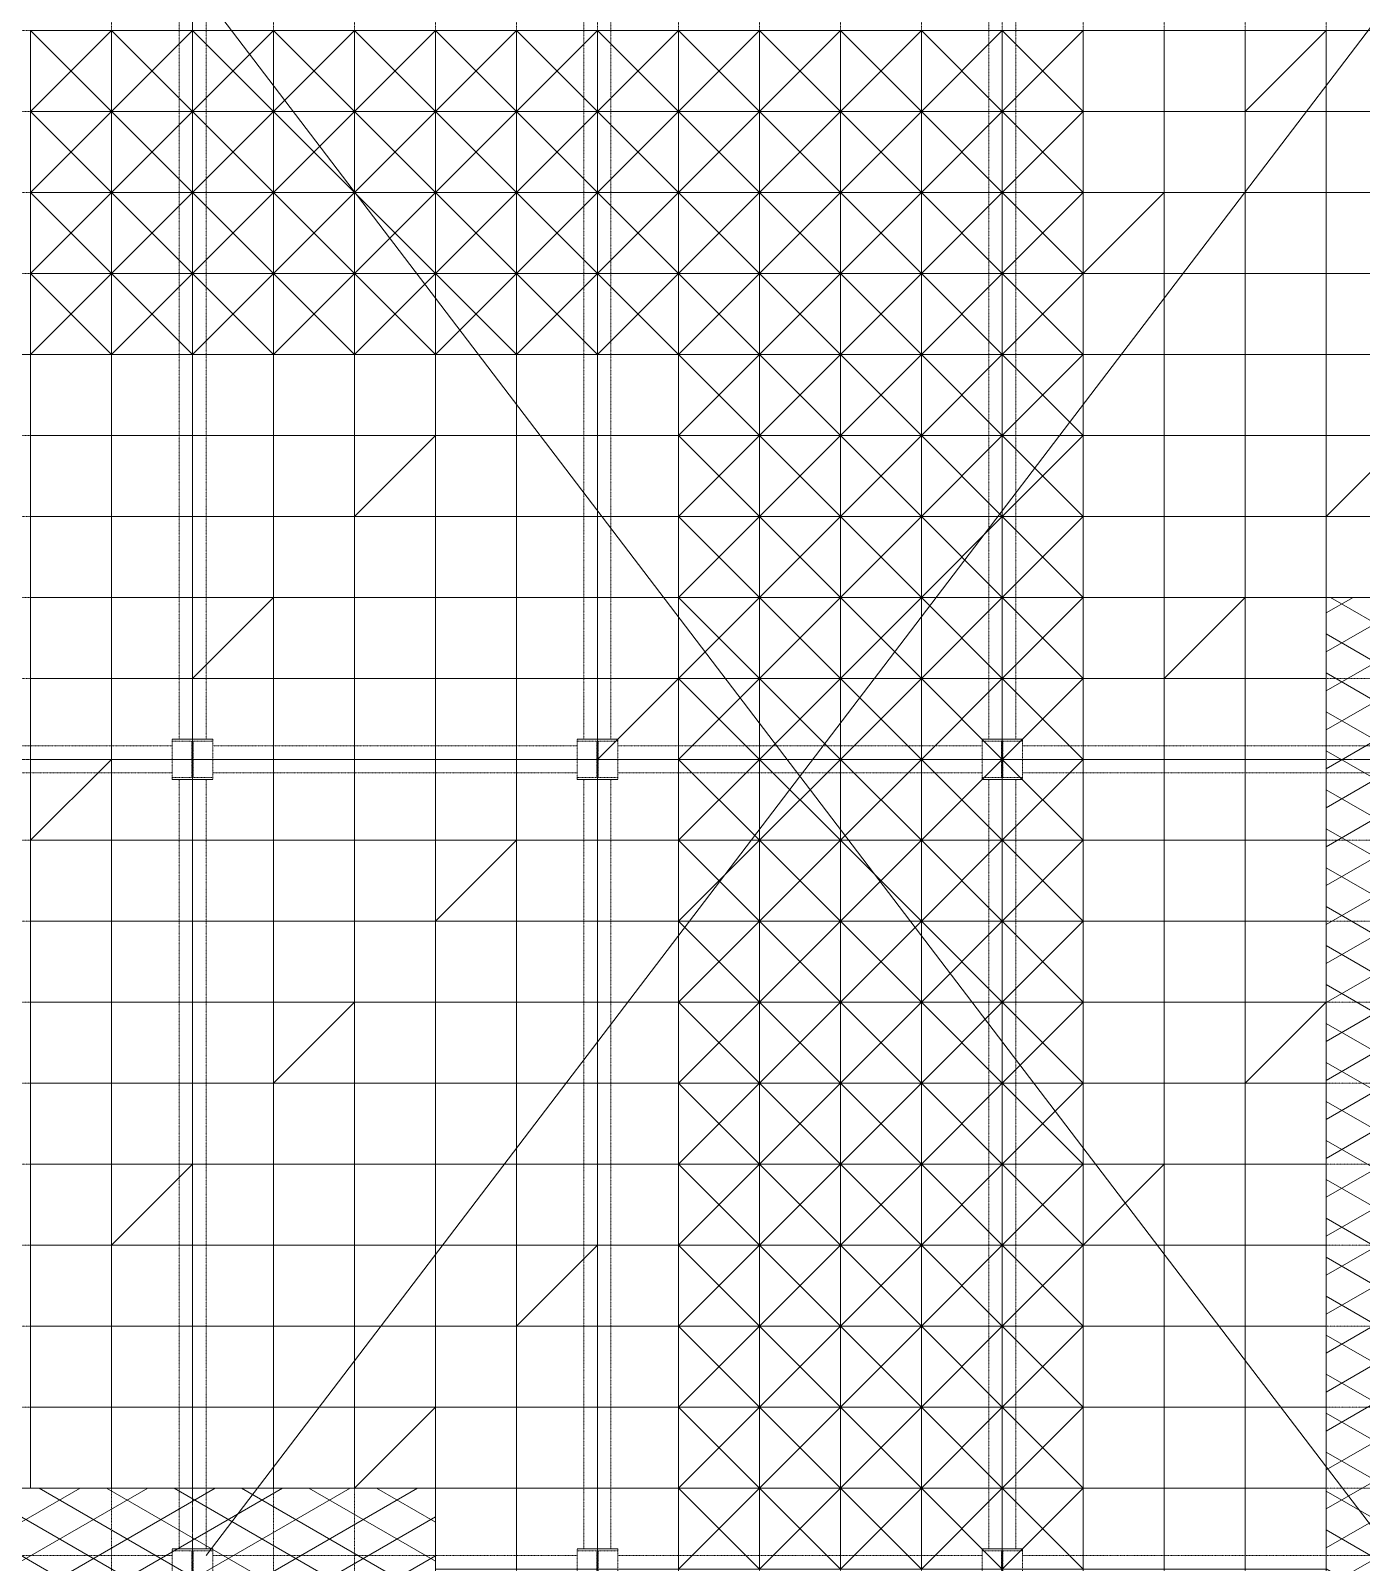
# Model space of a CAD drawing. Extents: x 73996 to 686888, y -9729 to 263202.
# Drawn here: x 371726 to 381586, y 187252 to 198602 of the extents above; entities that cross this region are included whole.
import ezdxf

# ---------------------------------------------------------------- set-up
doc = ezdxf.new("R2010")
doc.units = 0
doc.header["$LTSCALE"] = 20
doc.linetypes.add('Data Center Layout_L20$0$CENTER', pattern=[2, 1.25, -0.25, 0.25, -0.25])
doc.linetypes.add('Data Center Layout_L20$0$DOTK1', pattern=[0.1, 0.05, -0.05])
for name, color, linetype, lineweight in [('Data Center Layout_L20$0$$ALDG', 252, 'Data Center Layout_L20$0$DOTK1', 0), ('Data Center Layout_L20$0$$ALDG-P', 252, 'Continuous', 0), ('Data Center Layout_L20$0$$OOBIKI', 252, 'Data Center Layout_L20$0$DOTK1', 0), ('Data Center Layout_L20$0$ARC', 252, 'Continuous', 0), ('Data Center Layout_L20$0$H-SIN', 252, 'Data Center Layout_L20$0$CENTER', 9), ('Data Center Layout_L20$0$HOJO1', 252, 'Continuous', 0)]:
    doc.layers.add(name, color=color, linetype=linetype, lineweight=lineweight)
pattern_1 = [(30, (275940.24, 28654.4), (-125, 216.50635), []), (330, (275940.24, 28654.4), (125, 216.50635), [])]

# ---------------------------------------------------------------- blocks, each defined once
blk = doc.blocks.new('Data Center Layout_L20$0$AGV')
for p, q in [((0, 600), (600, 0)), ((600, 600), (0, 0))]:
    blk.add_line(p, q)
blk.add_lwpolyline([(0, 0), (600, 0), (600, 600), (0, 600)], close=True)
blk = doc.blocks.new('Data Center Layout_L20$0$BLANK')
blk.add_lwpolyline([(0, 0), (600, 0), (600, 600), (0, 600)], close=True)
blk = doc.blocks.new('Data Center Layout_L20$0$45%-AL-G')
blk.add_line((600, 600), (0, 0))
blk.add_lwpolyline([(0, 0), (600, 0), (600, 600), (0, 600)], close=True)
blk = doc.blocks.new('Data Center Layout_L20$0$A$C80dc7663')
at = {"layer": 'Data Center Layout_L20$0$$ALDG-P', "linetype": 'Data Center Layout_L20$0$DOTK1'}
h = blk.add_hatch(dxfattribs=at)
h.set_pattern_fill('EXP', color=256, scale=100, style=0)
h.set_pattern_definition(pattern_1)
h.paths.add_polyline_path([(423340.24, 161245.59), (425140.24, 161245.59), (425140.24, 152845.59), (423340.24, 152845.59)])
h = blk.add_hatch(dxfattribs=at)
h.set_pattern_fill('EXP', color=256, scale=100, style=0)
h.set_pattern_definition(pattern_1)
h.paths.add_polyline_path([(378340.24, 153445.59), (378340.24, 154645.59), (416740.24, 154645.59), (416740.24, 153445.59), (397540.24, 153445.59), (397540.24, 151645.59), (392740.24, 151645.59), (392740.24, 153445.59)])
at = {"layer": 'Data Center Layout_L20$0$$ALDG'}
for p, q in [((414340.24, 183095.59), (414340.24, 148995.59)), ((415540.24, 183095.59), (415540.24, 148995.59)), ((416140.24, 183095.59), (416140.24, 148995.59)), ((416740.24, 183095.59), (416740.24, 148995.59)), ((417340.24, 183095.59), (417340.24, 148995.59)), ((417940.24, 183095.59), (417940.24, 148995.59)), ((418540.24, 183095.59), (418540.24, 148995.59)), ((419140.24, 183095.59), (419140.24, 148995.59)), ((419740.24, 183095.59), (419740.24, 148995.59)), ((420340.24, 183095.59), (420340.24, 148995.59)), ((420940.24, 183095.59), (420940.24, 148995.59)), ((421540.24, 183095.59), (421540.24, 148995.59)), ((422140.24, 183095.59), (422140.24, 148995.59)), ((422740.24, 183095.59), (422740.24, 148995.59)), ((423340.24, 183095.59), (423340.24, 148995.59)), ((414940.24, 165695.59), (414940.24, 148995.59)), ((334590.24, 165445.59), (531290.24, 165445.59)), ((531290.24, 164845.59), (334590.24, 164845.59)), ((334590.24, 164245.59), (531290.24, 164245.59)), ((531290.24, 163645.59), (334590.24, 163645.59)), ((334590.24, 163045.59), (531290.24, 163045.59)), ((531290.24, 162445.59), (334590.24, 162445.59)), ((334590.24, 161845.59), (531290.24, 161845.59)), ((531290.24, 161245.59), (334590.24, 161245.59)), ((334590.24, 160645.59), (531290.24, 160645.59)), ((334590.24, 160045.59), (531290.24, 160045.59)), ((531290.24, 159445.59), (334590.24, 159445.59)), ((334590.24, 158845.59), (531290.24, 158845.59)), ((531290.24, 158245.59), (334590.24, 158245.59)), ((531290.24, 157645.59), (334590.24, 157645.59)), ((334590.24, 157045.59), (531290.24, 157045.59)), ((531290.24, 156445.59), (334590.24, 156445.59)), ((334590.24, 155845.59), (531290.24, 155845.59)), ((531290.24, 155245.59), (334590.24, 155245.59)), ((334590.24, 154645.59), (531290.24, 154645.59))]:
    blk.add_line(p, q, dxfattribs=at)
at = {"layer": 'Data Center Layout_L20$0$$ALDG-P'}
for points in [[(421540.24, 151045.59), (421540.24, 165445.59), (428140.24, 165445.59), (428140.24, 154045.59), (431740.24, 154045.59), (431740.24, 165445.59), (439540.24, 165445.59), (439540.24, 151045.59)], [(376540.24, 151045.59), (418540.24, 151045.59), (418540.24, 163045.59), (376540.24, 163045.59), (376540.24, 158845.59), (405940.24, 158845.59), (405940.24, 157045.59), (376540.24, 157045.59)]]:
    blk.add_lwpolyline(points, close=True, dxfattribs=at)
at = {"layer": 'Data Center Layout_L20$0$$OOBIKI'}
for p, q in [((417840.24, 160195.59), (417840.24, 165895.59)), ((418040.24, 160195.59), (418040.24, 165895.59)), ((420840.24, 160195.59), (420840.24, 165895.59)), ((421040.24, 160195.59), (421040.24, 165895.59)), ((414840.24, 160195.59), (414840.24, 165695.59)), ((415040.24, 160195.59), (415040.24, 165695.59)), ((414790.24, 160145.59), (412090.24, 160145.59)), ((417790.24, 160145.59), (415090.24, 160145.59)), ((420790.24, 160145.59), (418090.24, 160145.59)), ((423790.24, 160145.59), (421090.24, 160145.59)), ((412090.24, 159945.59), (414790.24, 159945.59)), ((415090.24, 159945.59), (417790.24, 159945.59)), ((418090.24, 159945.59), (420790.24, 159945.59)), ((421090.24, 159945.59), (423790.24, 159945.59)), ((414840.24, 154195.59), (414840.24, 159895.59)), ((415040.24, 154195.59), (415040.24, 159895.59)), ((417840.24, 154195.59), (417840.24, 159895.59)), ((418040.24, 154195.59), (418040.24, 159895.59)), ((420840.24, 154195.59), (420840.24, 159895.59)), ((421040.24, 154195.59), (421040.24, 159895.59)), ((412090.24, 154145.59), (414790.24, 154145.59)), ((415090.24, 154145.59), (417790.24, 154145.59)), ((418090.24, 154145.59), (420790.24, 154145.59)), ((421090.24, 154145.59), (423790.24, 154145.59))]:
    blk.add_line(p, q, dxfattribs=at)
at = {"layer": 'Data Center Layout_L20$0$$OOBIKI', "linetype": 'Data Center Layout_L20$0$DOTK1'}
for points in [[(414790.24, 160195.59), (415090.24, 160195.59), (415090.24, 160180.59), (414945.24, 160180.59), (414945.24, 159910.59), (415090.24, 159910.59), (415090.24, 159895.59), (414790.24, 159895.59), (414790.24, 159910.59), (414935.24, 159910.59), (414935.24, 160180.59), (414790.24, 160180.59)], [(417790.24, 160195.59), (418090.24, 160195.59), (418090.24, 160180.59), (417945.24, 160180.59), (417945.24, 159910.59), (418090.24, 159910.59), (418090.24, 159895.59), (417790.24, 159895.59), (417790.24, 159910.59), (417935.24, 159910.59), (417935.24, 160180.59), (417790.24, 160180.59)], [(420790.24, 160195.59), (421090.24, 160195.59), (421090.24, 160180.59), (420945.24, 160180.59), (420945.24, 159910.59), (421090.24, 159910.59), (421090.24, 159895.59), (420790.24, 159895.59), (420790.24, 159910.59), (420935.24, 159910.59), (420935.24, 160180.59), (420790.24, 160180.59)], [(414790.24, 154195.59), (415090.24, 154195.59), (415090.24, 154180.59), (414945.24, 154180.59), (414945.24, 153910.59), (415090.24, 153910.59), (415090.24, 153895.59), (414790.24, 153895.59), (414790.24, 153910.59), (414935.24, 153910.59), (414935.24, 154180.59), (414790.24, 154180.59)], [(417790.24, 154195.59), (418090.24, 154195.59), (418090.24, 154180.59), (417945.24, 154180.59), (417945.24, 153910.59), (418090.24, 153910.59), (418090.24, 153895.59), (417790.24, 153895.59), (417790.24, 153910.59), (417935.24, 153910.59), (417935.24, 154180.59), (417790.24, 154180.59)], [(420790.24, 154195.59), (421090.24, 154195.59), (421090.24, 154180.59), (420945.24, 154180.59), (420945.24, 153910.59), (421090.24, 153910.59), (421090.24, 153895.59), (420790.24, 153895.59), (420790.24, 153910.59), (420935.24, 153910.59), (420935.24, 154180.59), (420790.24, 154180.59)]]:
    blk.add_lwpolyline(points, close=True, dxfattribs=at)
at = {"layer": 'Data Center Layout_L20$0$$OOBIKI'}
for points in [[(414790.24, 159895.59), (415090.24, 159895.59), (415090.24, 160195.59), (414790.24, 160195.59)], [(417790.24, 159895.59), (418090.24, 159895.59), (418090.24, 160195.59), (417790.24, 160195.59)], [(420790.24, 159895.59), (421090.24, 159895.59), (421090.24, 160195.59), (420790.24, 160195.59)], [(414790.24, 153895.59), (415090.24, 153895.59), (415090.24, 154195.59), (414790.24, 154195.59)], [(417790.24, 153895.59), (418090.24, 153895.59), (418090.24, 154195.59), (417790.24, 154195.59)], [(420790.24, 153895.59), (421090.24, 153895.59), (421090.24, 154195.59), (420790.24, 154195.59)]]:
    blk.add_lwpolyline(points, close=True, dxfattribs=at)
at = {"layer": 'Data Center Layout_L20$0$ARC'}
for points in [[(423340.24, 161245.59), (425140.24, 161245.59), (425140.24, 152845.59), (423340.24, 152845.59)], [(378340.24, 153445.59), (378340.24, 154645.59), (416740.24, 154645.59), (416740.24, 153445.59), (397540.24, 153445.59), (397540.24, 151645.59), (392740.24, 151645.59), (392740.24, 153445.59)]]:
    blk.add_lwpolyline(points, close=True, dxfattribs=at)
at = {"layer": 'Data Center Layout_L20$0$H-SIN'}
for p, q in [((414940.24, 124521.53), (414940.24, 230045.59)), ((294307.41, 160045.59), (588940.24, 160045.59))]:
    blk.add_line(p, q, dxfattribs=at)
at = {"layer": 'Data Center Layout_L20$0$HOJO1'}
for p, q in [((423840.24, 165695.59), (415040.24, 154145.59)), ((415040.24, 165695.59), (423840.24, 154145.59))]:
    blk.add_line(p, q, dxfattribs=at)
at = {"layer": 'Data Center Layout_L20$0$$ALDG-P'}
for name, p in [('Data Center Layout_L20$0$AGV', (413740.24, 164845.59)), ('Data Center Layout_L20$0$AGV', (414340.24, 164845.59)), ('Data Center Layout_L20$0$AGV', (414940.24, 164845.59)), ('Data Center Layout_L20$0$AGV', (415540.24, 164845.59)), ('Data Center Layout_L20$0$AGV', (416140.24, 164845.59)), ('Data Center Layout_L20$0$AGV', (416740.24, 164845.59)), ('Data Center Layout_L20$0$AGV', (417340.24, 164845.59)), ('Data Center Layout_L20$0$AGV', (417940.24, 164845.59)), ('Data Center Layout_L20$0$AGV', (418540.24, 164845.59)), ('Data Center Layout_L20$0$AGV', (419140.24, 164845.59)), ('Data Center Layout_L20$0$AGV', (419740.24, 164845.59)), ('Data Center Layout_L20$0$AGV', (420340.24, 164845.59)), ('Data Center Layout_L20$0$AGV', (420940.24, 164845.59)), ('Data Center Layout_L20$0$BLANK', (421540.24, 164845.59)), ('Data Center Layout_L20$0$BLANK', (422140.24, 164845.59)), ('Data Center Layout_L20$0$45%-AL-G', (422740.24, 164845.59)), ('Data Center Layout_L20$0$BLANK', (423340.24, 164845.59)), ('Data Center Layout_L20$0$AGV', (413740.24, 164245.59)), ('Data Center Layout_L20$0$AGV', (414340.24, 164245.59)), ('Data Center Layout_L20$0$AGV', (414940.24, 164245.59)), ('Data Center Layout_L20$0$AGV', (415540.24, 164245.59)), ('Data Center Layout_L20$0$AGV', (416140.24, 164245.59)), ('Data Center Layout_L20$0$AGV', (416740.24, 164245.59)), ('Data Center Layout_L20$0$AGV', (417340.24, 164245.59)), ('Data Center Layout_L20$0$AGV', (417940.24, 164245.59)), ('Data Center Layout_L20$0$AGV', (418540.24, 164245.59)), ('Data Center Layout_L20$0$AGV', (419140.24, 164245.59)), ('Data Center Layout_L20$0$AGV', (419740.24, 164245.59)), ('Data Center Layout_L20$0$AGV', (420340.24, 164245.59)), ('Data Center Layout_L20$0$AGV', (420940.24, 164245.59)), ('Data Center Layout_L20$0$BLANK', (421540.24, 164245.59)), ('Data Center Layout_L20$0$BLANK', (422140.24, 164245.59)), ('Data Center Layout_L20$0$BLANK', (422740.24, 164245.59)), ('Data Center Layout_L20$0$BLANK', (423340.24, 164245.59)), ('Data Center Layout_L20$0$AGV', (413740.24, 163645.59)), ('Data Center Layout_L20$0$AGV', (414340.24, 163645.59)), ('Data Center Layout_L20$0$AGV', (414940.24, 163645.59)), ('Data Center Layout_L20$0$AGV', (415540.24, 163645.59)), ('Data Center Layout_L20$0$AGV', (416140.24, 163645.59)), ('Data Center Layout_L20$0$AGV', (416740.24, 163645.59)), ('Data Center Layout_L20$0$AGV', (417340.24, 163645.59)), ('Data Center Layout_L20$0$AGV', (417940.24, 163645.59)), ('Data Center Layout_L20$0$AGV', (418540.24, 163645.59)), ('Data Center Layout_L20$0$AGV', (419140.24, 163645.59)), ('Data Center Layout_L20$0$AGV', (419740.24, 163645.59)), ('Data Center Layout_L20$0$AGV', (420340.24, 163645.59)), ('Data Center Layout_L20$0$AGV', (420940.24, 163645.59)), ('Data Center Layout_L20$0$45%-AL-G', (421540.24, 163645.59)), ('Data Center Layout_L20$0$BLANK', (422140.24, 163645.59)), ('Data Center Layout_L20$0$BLANK', (422740.24, 163645.59)), ('Data Center Layout_L20$0$BLANK', (423340.24, 163645.59)), ('Data Center Layout_L20$0$AGV', (413740.24, 163045.59)), ('Data Center Layout_L20$0$AGV', (414340.24, 163045.59)), ('Data Center Layout_L20$0$AGV', (414940.24, 163045.59)), ('Data Center Layout_L20$0$AGV', (415540.24, 163045.59)), ('Data Center Layout_L20$0$AGV', (416140.24, 163045.59)), ('Data Center Layout_L20$0$AGV', (416740.24, 163045.59)), ('Data Center Layout_L20$0$AGV', (417340.24, 163045.59)), ('Data Center Layout_L20$0$AGV', (417940.24, 163045.59)), ('Data Center Layout_L20$0$AGV', (418540.24, 163045.59)), ('Data Center Layout_L20$0$AGV', (419140.24, 163045.59)), ('Data Center Layout_L20$0$AGV', (419740.24, 163045.59)), ('Data Center Layout_L20$0$AGV', (420340.24, 163045.59)), ('Data Center Layout_L20$0$AGV', (420940.24, 163045.59)), ('Data Center Layout_L20$0$BLANK', (421540.24, 163045.59)), ('Data Center Layout_L20$0$BLANK', (422140.24, 163045.59)), ('Data Center Layout_L20$0$BLANK', (422740.24, 163045.59)), ('Data Center Layout_L20$0$BLANK', (423340.24, 163045.59)), ('Data Center Layout_L20$0$BLANK', (413740.24, 162445.59)), ('Data Center Layout_L20$0$BLANK', (414340.24, 162445.59)), ('Data Center Layout_L20$0$BLANK', (414940.24, 162445.59)), ('Data Center Layout_L20$0$BLANK', (415540.24, 162445.59)), ('Data Center Layout_L20$0$BLANK', (416140.24, 162445.59)), ('Data Center Layout_L20$0$BLANK', (416740.24, 162445.59)), ('Data Center Layout_L20$0$BLANK', (417340.24, 162445.59)), ('Data Center Layout_L20$0$BLANK', (417940.24, 162445.59)), ('Data Center Layout_L20$0$AGV', (418540.24, 162445.59)), ('Data Center Layout_L20$0$AGV', (419140.24, 162445.59)), ('Data Center Layout_L20$0$AGV', (419740.24, 162445.59)), ('Data Center Layout_L20$0$AGV', (420340.24, 162445.59)), ('Data Center Layout_L20$0$AGV', (420940.24, 162445.59)), ('Data Center Layout_L20$0$BLANK', (421540.24, 162445.59)), ('Data Center Layout_L20$0$BLANK', (422140.24, 162445.59)), ('Data Center Layout_L20$0$BLANK', (422740.24, 162445.59)), ('Data Center Layout_L20$0$BLANK', (423340.24, 162445.59)), ('Data Center Layout_L20$0$BLANK', (413740.24, 161845.59)), ('Data Center Layout_L20$0$BLANK', (414340.24, 161845.59)), ('Data Center Layout_L20$0$BLANK', (414940.24, 161845.59)), ('Data Center Layout_L20$0$BLANK', (415540.24, 161845.59)), ('Data Center Layout_L20$0$45%-AL-G', (416140.24, 161845.59)), ('Data Center Layout_L20$0$BLANK', (416740.24, 161845.59)), ('Data Center Layout_L20$0$BLANK', (417340.24, 161845.59)), ('Data Center Layout_L20$0$BLANK', (417940.24, 161845.59)), ('Data Center Layout_L20$0$AGV', (418540.24, 161845.59)), ('Data Center Layout_L20$0$AGV', (419140.24, 161845.59)), ('Data Center Layout_L20$0$AGV', (419740.24, 161845.59)), ('Data Center Layout_L20$0$AGV', (420340.24, 161845.59)), ('Data Center Layout_L20$0$AGV', (420940.24, 161845.59)), ('Data Center Layout_L20$0$BLANK', (421540.24, 161845.59)), ('Data Center Layout_L20$0$BLANK', (422140.24, 161845.59)), ('Data Center Layout_L20$0$BLANK', (422740.24, 161845.59)), ('Data Center Layout_L20$0$45%-AL-G', (423340.24, 161845.59)), ('Data Center Layout_L20$0$BLANK', (413740.24, 161245.59)), ('Data Center Layout_L20$0$BLANK', (414340.24, 161245.59)), ('Data Center Layout_L20$0$BLANK', (414940.24, 161245.59)), ('Data Center Layout_L20$0$BLANK', (415540.24, 161245.59)), ('Data Center Layout_L20$0$BLANK', (416140.24, 161245.59)), ('Data Center Layout_L20$0$BLANK', (416740.24, 161245.59)), ('Data Center Layout_L20$0$BLANK', (417340.24, 161245.59)), ('Data Center Layout_L20$0$BLANK', (417940.24, 161245.59)), ('Data Center Layout_L20$0$AGV', (418540.24, 161245.59)), ('Data Center Layout_L20$0$AGV', (419140.24, 161245.59)), ('Data Center Layout_L20$0$AGV', (419740.24, 161245.59)), ('Data Center Layout_L20$0$AGV', (420340.24, 161245.59)), ('Data Center Layout_L20$0$AGV', (420940.24, 161245.59)), ('Data Center Layout_L20$0$BLANK', (421540.24, 161245.59)), ('Data Center Layout_L20$0$BLANK', (422140.24, 161245.59)), ('Data Center Layout_L20$0$BLANK', (422740.24, 161245.59)), ('Data Center Layout_L20$0$BLANK', (423340.24, 161245.59)), ('Data Center Layout_L20$0$BLANK', (413740.24, 160645.59)), ('Data Center Layout_L20$0$BLANK', (414340.24, 160645.59)), ('Data Center Layout_L20$0$45%-AL-G', (414940.24, 160645.59)), ('Data Center Layout_L20$0$BLANK', (415540.24, 160645.59)), ('Data Center Layout_L20$0$BLANK', (416140.24, 160645.59)), ('Data Center Layout_L20$0$BLANK', (416740.24, 160645.59)), ('Data Center Layout_L20$0$BLANK', (417340.24, 160645.59)), ('Data Center Layout_L20$0$BLANK', (417940.24, 160645.59)), ('Data Center Layout_L20$0$AGV', (418540.24, 160645.59)), ('Data Center Layout_L20$0$AGV', (419140.24, 160645.59)), ('Data Center Layout_L20$0$AGV', (419740.24, 160645.59)), ('Data Center Layout_L20$0$AGV', (420340.24, 160645.59)), ('Data Center Layout_L20$0$AGV', (420940.24, 160645.59)), ('Data Center Layout_L20$0$BLANK', (421540.24, 160645.59)), ('Data Center Layout_L20$0$45%-AL-G', (422140.24, 160645.59)), ('Data Center Layout_L20$0$BLANK', (422740.24, 160645.59)), ('Data Center Layout_L20$0$BLANK', (413740.24, 160045.59)), ('Data Center Layout_L20$0$BLANK', (414340.24, 160045.59)), ('Data Center Layout_L20$0$BLANK', (414940.24, 160045.59)), ('Data Center Layout_L20$0$BLANK', (415540.24, 160045.59)), ('Data Center Layout_L20$0$BLANK', (416140.24, 160045.59)), ('Data Center Layout_L20$0$BLANK', (416740.24, 160045.59)), ('Data Center Layout_L20$0$BLANK', (417340.24, 160045.59)), ('Data Center Layout_L20$0$45%-AL-G', (417940.24, 160045.59)), ('Data Center Layout_L20$0$AGV', (418540.24, 160045.59)), ('Data Center Layout_L20$0$AGV', (419140.24, 160045.59)), ('Data Center Layout_L20$0$AGV', (419740.24, 160045.59)), ('Data Center Layout_L20$0$AGV', (420340.24, 160045.59)), ('Data Center Layout_L20$0$AGV', (420940.24, 160045.59)), ('Data Center Layout_L20$0$BLANK', (421540.24, 160045.59)), ('Data Center Layout_L20$0$BLANK', (422140.24, 160045.59)), ('Data Center Layout_L20$0$BLANK', (422740.24, 160045.59)), ('Data Center Layout_L20$0$45%-AL-G', (413740.24, 159445.59)), ('Data Center Layout_L20$0$BLANK', (414340.24, 159445.59)), ('Data Center Layout_L20$0$BLANK', (414940.24, 159445.59)), ('Data Center Layout_L20$0$BLANK', (415540.24, 159445.59)), ('Data Center Layout_L20$0$BLANK', (416140.24, 159445.59)), ('Data Center Layout_L20$0$BLANK', (416740.24, 159445.59)), ('Data Center Layout_L20$0$BLANK', (417340.24, 159445.59)), ('Data Center Layout_L20$0$BLANK', (417940.24, 159445.59)), ('Data Center Layout_L20$0$AGV', (418540.24, 159445.59)), ('Data Center Layout_L20$0$AGV', (419140.24, 159445.59)), ('Data Center Layout_L20$0$AGV', (419740.24, 159445.59)), ('Data Center Layout_L20$0$AGV', (420340.24, 159445.59)), ('Data Center Layout_L20$0$AGV', (420940.24, 159445.59)), ('Data Center Layout_L20$0$BLANK', (421540.24, 159445.59)), ('Data Center Layout_L20$0$BLANK', (422140.24, 159445.59)), ('Data Center Layout_L20$0$BLANK', (422740.24, 159445.59)), ('Data Center Layout_L20$0$BLANK', (413740.24, 158845.59)), ('Data Center Layout_L20$0$BLANK', (414340.24, 158845.59)), ('Data Center Layout_L20$0$BLANK', (414940.24, 158845.59)), ('Data Center Layout_L20$0$BLANK', (415540.24, 158845.59)), ('Data Center Layout_L20$0$BLANK', (416140.24, 158845.59)), ('Data Center Layout_L20$0$45%-AL-G', (416740.24, 158845.59)), ('Data Center Layout_L20$0$BLANK', (417340.24, 158845.59)), ('Data Center Layout_L20$0$BLANK', (417940.24, 158845.59)), ('Data Center Layout_L20$0$AGV', (418540.24, 158845.59)), ('Data Center Layout_L20$0$AGV', (419140.24, 158845.59)), ('Data Center Layout_L20$0$AGV', (419740.24, 158845.59)), ('Data Center Layout_L20$0$AGV', (420340.24, 158845.59)), ('Data Center Layout_L20$0$AGV', (420940.24, 158845.59)), ('Data Center Layout_L20$0$BLANK', (421540.24, 158845.59)), ('Data Center Layout_L20$0$BLANK', (422140.24, 158845.59)), ('Data Center Layout_L20$0$BLANK', (422740.24, 158845.59)), ('Data Center Layout_L20$0$BLANK', (413740.24, 158245.59)), ('Data Center Layout_L20$0$BLANK', (414340.24, 158245.59)), ('Data Center Layout_L20$0$BLANK', (414940.24, 158245.59)), ('Data Center Layout_L20$0$BLANK', (415540.24, 158245.59)), ('Data Center Layout_L20$0$BLANK', (416140.24, 158245.59)), ('Data Center Layout_L20$0$BLANK', (416740.24, 158245.59)), ('Data Center Layout_L20$0$BLANK', (417340.24, 158245.59)), ('Data Center Layout_L20$0$BLANK', (417940.24, 158245.59)), ('Data Center Layout_L20$0$AGV', (418540.24, 158245.59)), ('Data Center Layout_L20$0$AGV', (419140.24, 158245.59)), ('Data Center Layout_L20$0$AGV', (419740.24, 158245.59)), ('Data Center Layout_L20$0$AGV', (420340.24, 158245.59)), ('Data Center Layout_L20$0$AGV', (420940.24, 158245.59)), ('Data Center Layout_L20$0$BLANK', (421540.24, 158245.59)), ('Data Center Layout_L20$0$BLANK', (422140.24, 158245.59)), ('Data Center Layout_L20$0$BLANK', (422740.24, 158245.59)), ('Data Center Layout_L20$0$BLANK', (413740.24, 157645.59)), ('Data Center Layout_L20$0$BLANK', (414340.24, 157645.59)), ('Data Center Layout_L20$0$BLANK', (414940.24, 157645.59)), ('Data Center Layout_L20$0$45%-AL-G', (415540.24, 157645.59)), ('Data Center Layout_L20$0$BLANK', (416140.24, 157645.59)), ('Data Center Layout_L20$0$BLANK', (416740.24, 157645.59)), ('Data Center Layout_L20$0$BLANK', (417340.24, 157645.59)), ('Data Center Layout_L20$0$BLANK', (417940.24, 157645.59)), ('Data Center Layout_L20$0$AGV', (418540.24, 157645.59)), ('Data Center Layout_L20$0$AGV', (419140.24, 157645.59)), ('Data Center Layout_L20$0$AGV', (419740.24, 157645.59)), ('Data Center Layout_L20$0$AGV', (420340.24, 157645.59)), ('Data Center Layout_L20$0$AGV', (420940.24, 157645.59)), ('Data Center Layout_L20$0$BLANK', (421540.24, 157645.59)), ('Data Center Layout_L20$0$BLANK', (422140.24, 157645.59)), ('Data Center Layout_L20$0$45%-AL-G', (422740.24, 157645.59)), ('Data Center Layout_L20$0$BLANK', (413740.24, 157045.59)), ('Data Center Layout_L20$0$BLANK', (414340.24, 157045.59)), ('Data Center Layout_L20$0$BLANK', (414940.24, 157045.59)), ('Data Center Layout_L20$0$BLANK', (415540.24, 157045.59)), ('Data Center Layout_L20$0$BLANK', (416140.24, 157045.59)), ('Data Center Layout_L20$0$BLANK', (416740.24, 157045.59)), ('Data Center Layout_L20$0$BLANK', (417340.24, 157045.59)), ('Data Center Layout_L20$0$BLANK', (417940.24, 157045.59)), ('Data Center Layout_L20$0$AGV', (418540.24, 157045.59)), ('Data Center Layout_L20$0$AGV', (419140.24, 157045.59)), ('Data Center Layout_L20$0$AGV', (419740.24, 157045.59)), ('Data Center Layout_L20$0$AGV', (420340.24, 157045.59)), ('Data Center Layout_L20$0$AGV', (420940.24, 157045.59)), ('Data Center Layout_L20$0$BLANK', (421540.24, 157045.59)), ('Data Center Layout_L20$0$BLANK', (422140.24, 157045.59)), ('Data Center Layout_L20$0$BLANK', (422740.24, 157045.59)), ('Data Center Layout_L20$0$BLANK', (413740.24, 156445.59)), ('Data Center Layout_L20$0$45%-AL-G', (414340.24, 156445.59)), ('Data Center Layout_L20$0$BLANK', (414940.24, 156445.59)), ('Data Center Layout_L20$0$BLANK', (415540.24, 156445.59)), ('Data Center Layout_L20$0$BLANK', (416140.24, 156445.59)), ('Data Center Layout_L20$0$BLANK', (416740.24, 156445.59)), ('Data Center Layout_L20$0$BLANK', (417340.24, 156445.59)), ('Data Center Layout_L20$0$BLANK', (417940.24, 156445.59)), ('Data Center Layout_L20$0$AGV', (418540.24, 156445.59)), ('Data Center Layout_L20$0$AGV', (419140.24, 156445.59)), ('Data Center Layout_L20$0$AGV', (419740.24, 156445.59)), ('Data Center Layout_L20$0$AGV', (420340.24, 156445.59)), ('Data Center Layout_L20$0$AGV', (420940.24, 156445.59)), ('Data Center Layout_L20$0$45%-AL-G', (421540.24, 156445.59)), ('Data Center Layout_L20$0$BLANK', (422140.24, 156445.59)), ('Data Center Layout_L20$0$BLANK', (422740.24, 156445.59)), ('Data Center Layout_L20$0$BLANK', (413740.24, 155845.59)), ('Data Center Layout_L20$0$BLANK', (414340.24, 155845.59)), ('Data Center Layout_L20$0$BLANK', (414940.24, 155845.59)), ('Data Center Layout_L20$0$BLANK', (415540.24, 155845.59)), ('Data Center Layout_L20$0$BLANK', (416140.24, 155845.59)), ('Data Center Layout_L20$0$BLANK', (416740.24, 155845.59)), ('Data Center Layout_L20$0$45%-AL-G', (417340.24, 155845.59)), ('Data Center Layout_L20$0$BLANK', (417940.24, 155845.59)), ('Data Center Layout_L20$0$AGV', (418540.24, 155845.59)), ('Data Center Layout_L20$0$AGV', (419140.24, 155845.59)), ('Data Center Layout_L20$0$AGV', (419740.24, 155845.59)), ('Data Center Layout_L20$0$AGV', (420340.24, 155845.59)), ('Data Center Layout_L20$0$AGV', (420940.24, 155845.59)), ('Data Center Layout_L20$0$BLANK', (421540.24, 155845.59)), ('Data Center Layout_L20$0$BLANK', (422140.24, 155845.59)), ('Data Center Layout_L20$0$BLANK', (422740.24, 155845.59)), ('Data Center Layout_L20$0$BLANK', (413740.24, 155245.59)), ('Data Center Layout_L20$0$BLANK', (414340.24, 155245.59)), ('Data Center Layout_L20$0$BLANK', (414940.24, 155245.59)), ('Data Center Layout_L20$0$BLANK', (415540.24, 155245.59)), ('Data Center Layout_L20$0$BLANK', (416140.24, 155245.59)), ('Data Center Layout_L20$0$BLANK', (416740.24, 155245.59)), ('Data Center Layout_L20$0$BLANK', (417340.24, 155245.59)), ('Data Center Layout_L20$0$BLANK', (417940.24, 155245.59)), ('Data Center Layout_L20$0$AGV', (418540.24, 155245.59)), ('Data Center Layout_L20$0$AGV', (419140.24, 155245.59)), ('Data Center Layout_L20$0$AGV', (419740.24, 155245.59)), ('Data Center Layout_L20$0$AGV', (420340.24, 155245.59)), ('Data Center Layout_L20$0$AGV', (420940.24, 155245.59)), ('Data Center Layout_L20$0$BLANK', (421540.24, 155245.59)), ('Data Center Layout_L20$0$BLANK', (422140.24, 155245.59)), ('Data Center Layout_L20$0$BLANK', (422740.24, 155245.59)), ('Data Center Layout_L20$0$BLANK', (413740.24, 154645.59)), ('Data Center Layout_L20$0$BLANK', (414340.24, 154645.59)), ('Data Center Layout_L20$0$BLANK', (414940.24, 154645.59)), ('Data Center Layout_L20$0$BLANK', (415540.24, 154645.59)), ('Data Center Layout_L20$0$45%-AL-G', (416140.24, 154645.59)), ('Data Center Layout_L20$0$BLANK', (416740.24, 154645.59)), ('Data Center Layout_L20$0$BLANK', (417340.24, 154645.59)), ('Data Center Layout_L20$0$BLANK', (417940.24, 154645.59)), ('Data Center Layout_L20$0$AGV', (418540.24, 154645.59)), ('Data Center Layout_L20$0$AGV', (419140.24, 154645.59)), ('Data Center Layout_L20$0$AGV', (419740.24, 154645.59)), ('Data Center Layout_L20$0$AGV', (420340.24, 154645.59)), ('Data Center Layout_L20$0$AGV', (420940.24, 154645.59)), ('Data Center Layout_L20$0$BLANK', (421540.24, 154645.59)), ('Data Center Layout_L20$0$BLANK', (422140.24, 154645.59)), ('Data Center Layout_L20$0$BLANK', (422740.24, 154645.59)), ('Data Center Layout_L20$0$BLANK', (416740.24, 154045.59)), ('Data Center Layout_L20$0$BLANK', (417340.24, 154045.59)), ('Data Center Layout_L20$0$BLANK', (417940.24, 154045.59)), ('Data Center Layout_L20$0$AGV', (418540.24, 154045.59)), ('Data Center Layout_L20$0$AGV', (419140.24, 154045.59)), ('Data Center Layout_L20$0$AGV', (419740.24, 154045.59)), ('Data Center Layout_L20$0$AGV', (420340.24, 154045.59)), ('Data Center Layout_L20$0$AGV', (420940.24, 154045.59)), ('Data Center Layout_L20$0$BLANK', (421540.24, 154045.59)), ('Data Center Layout_L20$0$BLANK', (422140.24, 154045.59)), ('Data Center Layout_L20$0$BLANK', (422740.24, 154045.59))]:
    blk.add_blockref(name, p, dxfattribs=at)
blk = doc.blocks.new('Data Center Layout_L20')
blk.add_blockref('Data Center Layout_L20$0$A$C80dc7663', (-42015, 33157))

msp = doc.modelspace()

# ---------------------------------------------------------------- block references
msp.add_blockref('Data Center Layout_L20', (0, 0))

doc.saveas('drawing.dxf')
